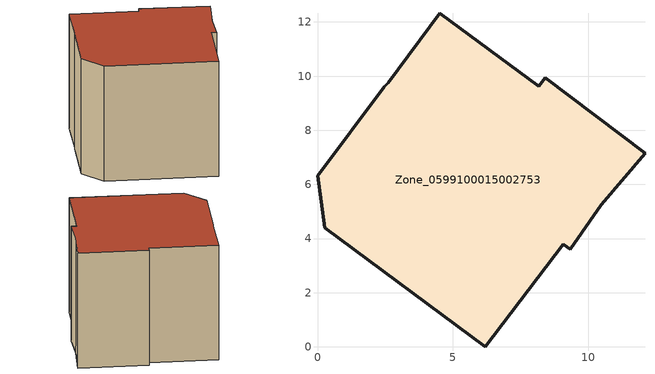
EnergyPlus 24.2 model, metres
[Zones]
Zone_0599100015002753
 floor ground (C_G): 8.17,9.63 8.41,9.94 12.09,7.15 10.48,5.25 9.34,3.6 9.07,3.79 6.2,0 0.26,4.4 0,6.32 2.47,9.6 2.61,9.76 4.52,12.33 z1
 wall outside (C_F): 0.26,4.4 6.2,0 9.07,3.79 9.34,3.6 10.48,5.25 12.09,7.15 8.41,9.94 8.17,9.63 4.52,12.33 2.61,9.76 2.47,9.6 0,6.32 0.26,4.4 z1:9
 roof outside (C_R): 2.47,9.6 0,6.32 0.26,4.4 6.2,0 9.07,3.79 9.34,3.6 10.48,5.25 12.09,7.15 8.41,9.94 8.17,9.63 4.52,12.33 2.61,9.76 z9
[BUILDING]
Pand.0599100015002753: North Axis=0; Terrain=City; Loads Convergence Tolerance Value=0.04; Temperature Convergence Tolerance Value=0.4; Solar Distribution=FullExterior; Maximum Number of Warmup Days=25; Minimum Number of Warmup Days=1
[Site:Location]
Rotterdam.The.Hague.AP_ZH_NLD Design_Conditions: Latitude=51.96; Longitude=4.45; Time Zone=1; Elevation=-4.5
[SITE:GROUNDTEMPERATURE:BUILDINGSURFACE]
18, 18, 18, 18, 18, 18, 18, 18, 18, 18, 18, 18
[MATERIAL] Thermal Absorptance=0.9; Solar Absorptance=0.7; Visible Absorptance=0.7
Name | Roughness | Thickness | Conductivity | Density | Specific Heat
G.TI.1975-1991 | MediumSmooth | 0.15 | 0.288461 | 540 | 1210
F.TI.1975-1991 | Rough | 0.3 | 0.230769 | 1920 | 840
R.TI.1975-1991 | MediumRough | 0.2 | 0.153846 | 1500 | 1000
[CONSTRUCTION]
C_G: G.TI.1975-1991
C_F: F.TI.1975-1991
C_R: R.TI.1975-1991
[ZONE]
Zone_0599100015002753: Type=1; Multiplier=1; Ceiling Height=Autocalculate; Volume=Autocalculate; Floor Area=autocalculate; Part of Total Floor Area=Yes
[ZONEINFILTRATION:DESIGNFLOWRATE]
Infil_Zone_0599100015002753: Zone or ZoneList or Space or SpaceList=Zone_0599100015002753; Schedule=AlwaysOn; Design Flow Rate Calculation Method=Flow/Area; Flow Rate per Floor Area=0.003; Constant Term Coefficient=1; Temperature Term Coefficient=0; Velocity Term Coefficient=0; Velocity Squared Term Coefficient=0
[HVACTEMPLATE:ZONE:IDEALLOADSAIRSYSTEM]
Zone_0599100015002753: Maximum Heating Supply Air Temperature=50; Minimum Cooling Supply Air Temperature=13; Maximum Heating Supply Air Humidity Ratio=0.0156; Minimum Cooling Supply Air Humidity Ratio=0.0077; Heating Limit=NoLimit; Cooling Limit=NoLimit; Dehumidification Control Type=ConstantSensibleHeatRatio; Cooling Sensible Heat Ratio=0.7; Dehumidification Setpoint=60; Humidification Control Type=None; Humidification Setpoint=30; Outdoor Air Method=None; Outdoor Air Flow Rate per Person=0.00944; Outdoor Air Flow Rate per Zone Floor Area=0; Outdoor Air Flow Rate per Zone=0; Demand Controlled Ventilation Type=None; Outdoor Air Economizer Type=NoEconomizer; Heat Recovery Type=None; Sensible Heat Recovery Effectiveness=0.7; Latent Heat Recovery Effectiveness=0.65
[ZONECONTROL:THERMOSTAT]
ThermostatControl_Zone_0599100015002753: Zone or ZoneList=Zone_0599100015002753; Control Type Schedule=DualSetpointControlType; Control 1=Thermostat_Zone_0599100015002753; Temperature Difference Between Cutout And Setpoint=0
[THERMOSTATSETPOINT:DUALSETPOINT]
Thermostat_Zone_0599100015002753: Heating Setpoint Temperature Schedule=HeatingSetpoint_Zone_0599100015002753; Cooling Setpoint Temperature Schedule=CoolingSetpoint_Zone_0599100015002753
[SCHEDULE:COMPACT]
HeatingSetpoint_Zone_0599100015002753: Through: 12/31, For: AllDays, Until: 24:00, 21
CoolingSetpoint_Zone_0599100015002753: Through: 12/31, For: AllDays, Until: 24:00, 24
DualSetpointControlType: Through: 12/31, For: AllDays, Until: 24:00, 4
AlwaysOn: Through: 12/31, For: AllDays, Until: 24:00, 1
